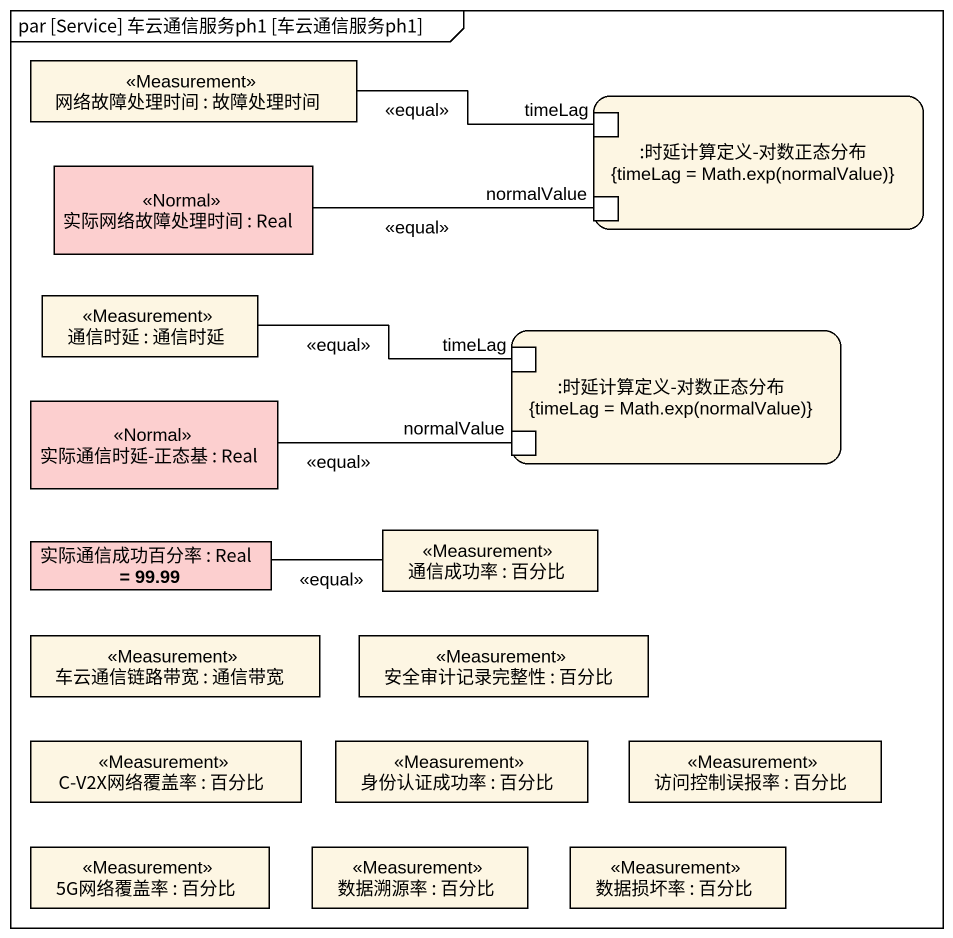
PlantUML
@startuml
mainframe par [Service] 车云通信服务ph1 [车云通信服务ph1]
rectangle "网络故障处理时间 : 故障处理时间" as 网络故障处理时间 <<Measurement>>
rectangle ":时延计算定义-对数正态分布\n{timeLag = Math.exp(normalValue)}" as 时延计算定义_对数正态分布 {
  port timeLag
  port normalValue
}
rectangle "实际网络故障处理时间 : Real" as 实际网络故障处理时间 <<Normal>> #FCCFCF
rectangle "通信时延 : 通信时延" as 通信时延 <<Measurement>>
rectangle ":时延计算定义-对数正态分布\n{timeLag = Math.exp(normalValue)}" as 时延计算定义_对数正态分布_2 {
  port "timeLag" as timeLag_2
  port "normalValue" as normalValue_2
}
rectangle "实际通信时延-正态基 : Real" as 实际通信时延_正态基 <<Normal>> #FCCFCF
rectangle "通信成功率 : 百分比" as 通信成功率 <<Measurement>>
rectangle "实际通信成功百分率 : Real = 99.99" as 实际通信成功百分率 #FCCFCF
rectangle "车云通信链路带宽 : 通信带宽" as 车云通信链路带宽 <<Measurement>>
rectangle "安全审计记录完整性 : 百分比" as 安全审计记录完整性 <<Measurement>>
rectangle "C-V2X网络覆盖率 : 百分比" as C_V2X网络覆盖率 <<Measurement>>
rectangle "身份认证成功率 : 百分比" as 身份认证成功率 <<Measurement>>
rectangle "访问控制误报率 : 百分比" as 访问控制误报率 <<Measurement>>
rectangle "5G网络覆盖率 : 百分比" as p5G网络覆盖率 <<Measurement>>
rectangle "数据溯源率 : 百分比" as 数据溯源率 <<Measurement>>
rectangle "数据损坏率 : 百分比" as 数据损坏率 <<Measurement>>
网络故障处理时间 -right- timeLag : <<equal>>
实际网络故障处理时间 -right- normalValue : <<equal>>
通信时延 -right- timeLag_2 : <<equal>>
实际通信时延_正态基 -right- normalValue_2 : <<equal>>
实际通信成功百分率 -right- 通信成功率 : <<equal>>
@enduml
